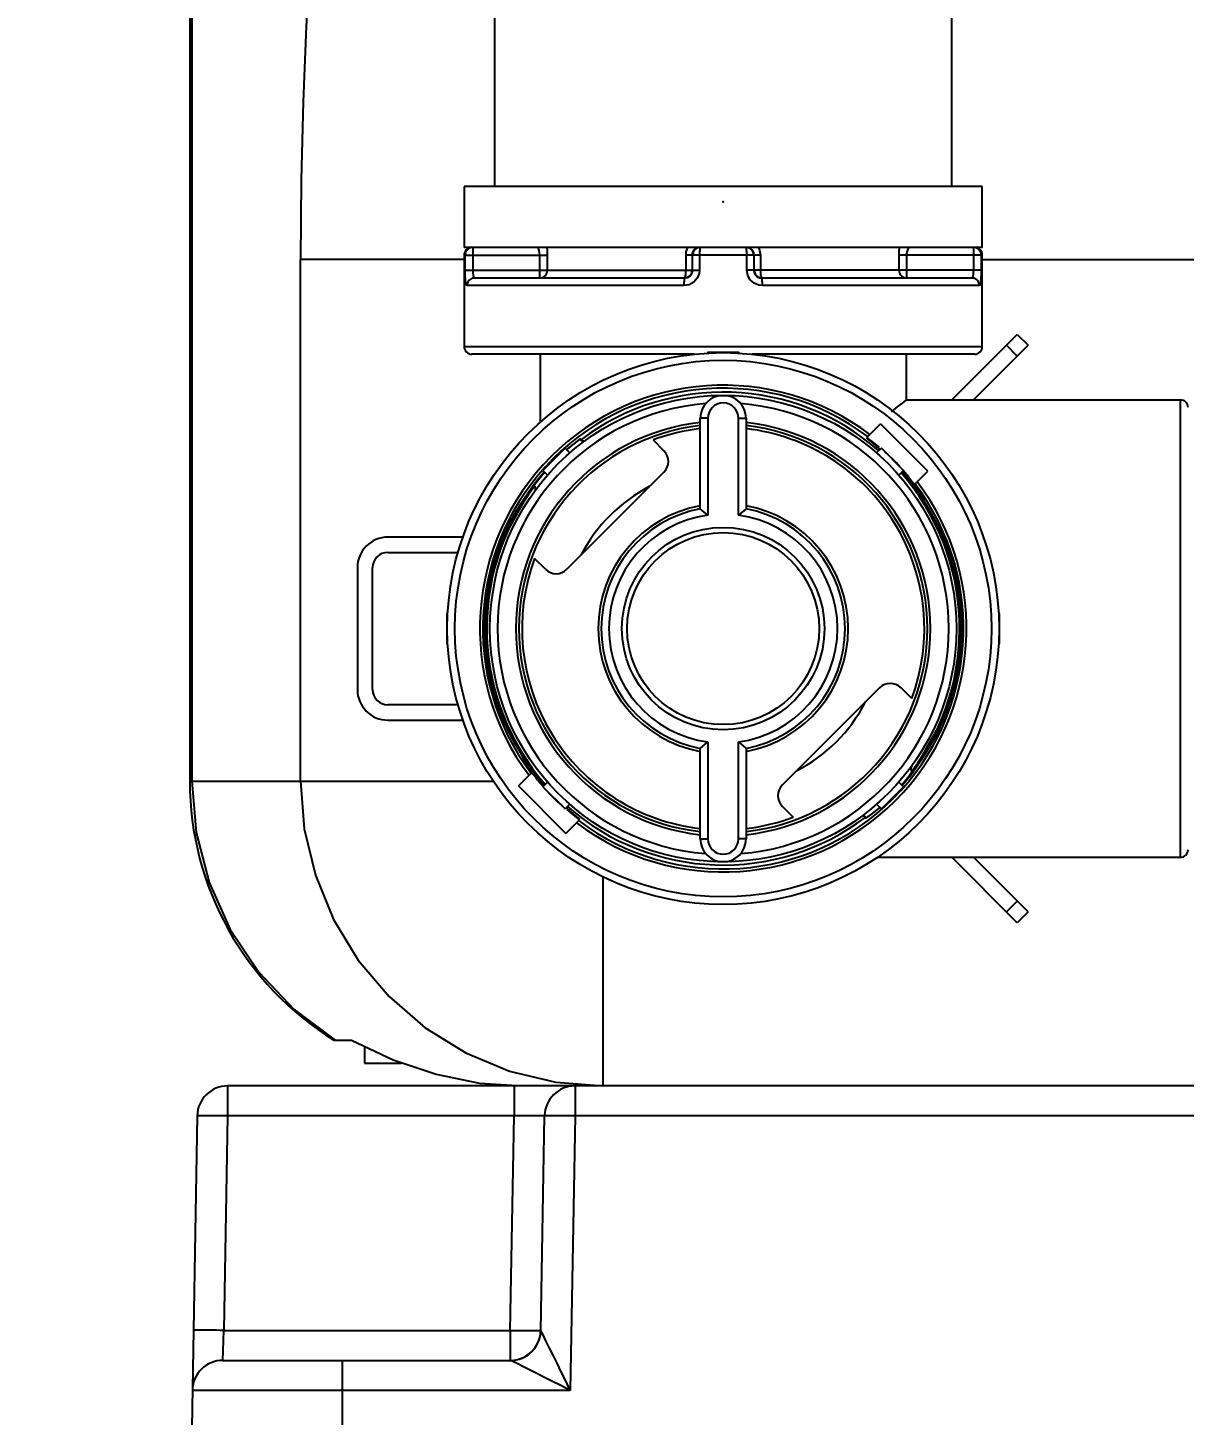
# Model space of a CAD drawing. Extents: x -9877 to -4419, y 2249 to 6216.
# Drawn here: x -6661 to -6585.1, y 2577.5 to 2668.5 of the extents above; entities that cross this region are included whole.
import ezdxf
from ezdxf.enums import TextEntityAlignment as Align

# ---------------------------------------------------------------- set-up
doc = ezdxf.new("R2010")
doc.units = 0
doc.layers.get('0').update_dxf_attribs({"linetype": 'CONTINUOUS'})
doc.layers.get('DEFPOINTS').update_dxf_attribs({"linetype": 'CONTINUOUS'})
doc.layers.add('LY_1', color=7, linetype='CONTINUOUS')
doc.styles.add('MX_DIMTXSTY_2', font='txt.shx', dxfattribs={"width": 1.05, "bigfont": 'extfont.shx'})
doc.dimstyles.new('MXDIMSTYLE', dxfattribs={"dimscale": 50, "dimtxt": 4, "dimasz": 2.5, "dimexe": 1.8, "dimexo": 1, "dimgap": 1, "dimtad": 1, "dimblk1": 'OPEN30', "dimblk2": 'OPEN30', "dimsah": 1, "dimcen": 2.5, "dimazin": 3, "dimtfac": 1, "dimtmove": 0, "dimatfit": 3})

# ---------------------------------------------------------------- blocks, each defined once
blk = doc.blocks.new('_OPEN30')
at = {"color": 0, "linetype": 'BYBLOCK'}
for p, q in [((-1, 0.267949), (0, 0)), ((0, 0), (-1, -0.267949)), ((0, 0), (-1, 0))]:
    blk.add_line(p, q, dxfattribs=at)
blk = doc.blocks.new('*D3')
at = {"color": 110, "linetype": 'CONTINUOUS'}
for p, q in [((-6564.824032, 3219.136545), (-7024.3305, 3219.136545)), ((-6982.640377, 2569.136545), (-6982.640377, 3219.136545)), ((-6700.324032, 2569.136545), (-7024.3305, 2569.136545))]:
    blk.add_line(p, q, dxfattribs=at)
at = {"layer": 'DEFPOINTS', "color": 0, "linetype": 'CONTINUOUS'}
for p in [(-6982.640377, 3219.136545), (-6514.824032, 3219.136545), (-6650.324032, 2569.136545)]:
    blk.add_point(p, dxfattribs=at)
at = {"color": 110, "linetype": 'CONTINUOUS', "xscale": 83.100003, "yscale": 83.100003, "zscale": 83.100003}
for p, rotation in [((-6982.640377, 3219.136545), 90), ((-6982.640377, 2569.136545), 270)]:
    blk.add_blockref('_OPEN30', p, dxfattribs=dict(at, rotation=rotation))
at = {"color": 110, "linetype": 'CONTINUOUS', "style": 'MX_DIMTXSTY_2', "width": 1.008403}
blk.add_text('650', height=100, rotation=90, dxfattribs=at).set_placement((-7082.640377, 2760.943267), align=Align.MIDDLE_LEFT)

msp = doc.modelspace()

# ---------------------------------------------------------------- linework, layer by layer
at = {"layer": 'LY_1', "color": 110, "linetype": 'CONTINUOUS'}
for p, q in [((-6650.324021, 2716.046375), (-6650.324021, 2619.136545)), ((-6650.174944, 2716.046375), (-6650.174944, 2619.136545)), ((-6630.324021, 2673.636545), (-6630.324021, 2658.136545)), ((-6600.324021, 2658.136545), (-6600.324021, 2673.636545)), ((-6598.324021, 2658.136545), (-6632.324021, 2658.136545)), ((-6632.324021, 2658.136545), (-6632.324021, 2654.136545)), ((-6598.324021, 2654.136545), (-6598.324021, 2658.136545)), ((-6598.324021, 2654.136545), (-6632.324021, 2654.136545)), ((-6632.324021, 2653.340828), (-6643.053439, 2653.340828)), ((-6643.053439, 2619.136545), (-6643.053439, 2653.340828)), ((-6632.324021, 2653.636545), (-6632.324021, 2647.636545)), ((-6632.324021, 2653.636545), (-6626.86921, 2653.636545)), ((-6632.253258, 2652.636545), (-6632.253258, 2653.636545)), ((-6631.759703, 2653.636545), (-6631.759703, 2652.636545)), ((-6627.354049, 2652.636545), (-6627.354049, 2653.636545)), ((-6626.86921, 2653.636545), (-6626.86921, 2652.636545)), ((-6612.885044, 2653.636545), (-6617.762997, 2653.636545)), ((-6617.762997, 2652.636545), (-6617.762997, 2653.636545)), ((-6617.366363, 2653.636545), (-6617.366363, 2652.636545)), ((-6617.327915, 2652.636545), (-6617.327915, 2653.636545)), ((-6616.873507, 2653.636545), (-6616.873507, 2652.636545)), ((-6613.774534, 2652.636545), (-6613.774534, 2653.636545)), ((-6613.320126, 2653.636545), (-6613.320126, 2652.636545)), ((-6613.281679, 2652.636545), (-6613.281679, 2653.636545)), ((-6612.885044, 2653.636545), (-6612.885044, 2652.636545)), ((-6603.778831, 2652.636545), (-6603.778831, 2653.636545)), ((-6598.324021, 2653.636545), (-6603.778831, 2653.636545)), ((-6603.293992, 2653.636545), (-6603.293992, 2652.636545)), ((-6598.888338, 2652.636545), (-6598.888338, 2653.636545)), ((-6598.394783, 2653.636545), (-6598.394783, 2652.636545)), ((-6598.324021, 2647.636545), (-6598.324021, 2653.636545)), ((-6598.324021, 2653.340828), (-6475.324021, 2653.340828)), ((-6632.253258, 2652.636545), (-6616.873507, 2652.636545)), ((-6631.632757, 2652.136545), (-6617.829042, 2652.136545)), ((-6598.394783, 2652.636545), (-6613.774534, 2652.636545)), ((-6612.818999, 2652.136545), (-6599.015285, 2652.136545)), ((-6617.904952, 2651.636545), (-6632.126961, 2651.636545)), ((-6598.521081, 2651.636545), (-6612.74309, 2651.636545)), ((-6600.324021, 2644.136545), (-6596.031127, 2648.429438)), ((-6596.031127, 2648.429438), (-6595.324021, 2647.722331)), ((-6632.324021, 2647.636545), (-6598.324021, 2647.636545)), ((-6598.909807, 2644.136545), (-6595.324021, 2647.722331)), ((-6596.031127, 2647.015224), (-6596.738234, 2647.722331)), ((-6617.224021, 2647.136545), (-6631.824021, 2647.136545)), ((-6627.324021, 2647.136545), (-6627.324021, 2642.686821)), ((-6616.324021, 2647.288061), (-6616.324021, 2647.208899)), ((-6616.324021, 2647.263061), (-6614.324021, 2647.263061)), ((-6615.324021, 2647.263061), (-6615.324021, 2647.236545)), ((-6614.324021, 2647.208899), (-6614.324021, 2647.288061)), ((-6614.324021, 2647.263061), (-6614.324021, 2647.208899)), ((-6598.824021, 2647.136545), (-6613.424021, 2647.136545)), ((-6603.324021, 2647.136545), (-6603.324021, 2644.121768)), ((-6603.342519, 2644.136545), (-6585.324021, 2644.136545)), ((-6585.324021, 2614.136545), (-6585.324021, 2644.136545)), ((-6616.824021, 2636.994661), (-6616.824021, 2642.936545)), ((-6616.324021, 2642.936545), (-6616.824021, 2642.936545)), ((-6616.324021, 2642.936545), (-6616.324021, 2636.569579)), ((-6614.324021, 2636.569579), (-6614.324021, 2642.936545)), ((-6614.324021, 2642.936545), (-6613.824021, 2642.936545)), ((-6613.824021, 2642.936545), (-6613.824021, 2636.994661)), ((-6605.900908, 2641.670927), (-6605.000262, 2642.571573)), ((-6601.888992, 2639.460304), (-6605.000262, 2642.571573)), ((-6619.91992, 2641.510619), (-6619.213108, 2640.803806)), ((-6625.700813, 2640.962905), (-6627.150382, 2639.513337)), ((-6625.393665, 2640.655758), (-6625.700813, 2640.962905)), ((-6604.947229, 2640.962905), (-6605.254377, 2640.655758)), ((-6603.49766, 2639.513337), (-6604.947229, 2640.962905)), ((-6604.222444, 2640.238121), (-6604.202723, 2640.257842)), ((-6627.339887, 2639.051786), (-6627.054773, 2639.404257)), ((-6627.268394, 2639.18527), (-6627.062643, 2639.423355)), ((-6627.150382, 2639.513337), (-6626.843234, 2639.206189)), ((-6619.213108, 2639.389593), (-6625.577069, 2633.025632)), ((-6603.804808, 2639.206189), (-6603.49766, 2639.513337)), ((-6603.379647, 2639.198842), (-6603.577918, 2639.431006)), ((-6603.136795, 2639.07842), (-6603.514585, 2639.496419)), ((-6603.379647, 2639.198842), (-6603.379647, 2639.344122)), ((-6602.787358, 2638.561938), (-6601.888992, 2639.460304)), ((-6627.594211, 2638.712848), (-6627.339887, 2639.051786)), ((-6603.071168, 2638.811675), (-6602.893846, 2638.581066)), ((-6616.324021, 2636.569579), (-6616.824021, 2636.994661)), ((-6613.824021, 2636.994661), (-6614.324021, 2636.569579)), ((-6632.400613, 2635.136545), (-6637.324021, 2635.136545)), ((-6637.324021, 2634.136545), (-6632.71971, 2634.136545)), ((-6639.324021, 2633.136545), (-6639.324021, 2625.136545)), ((-6638.324021, 2625.136545), (-6638.324021, 2633.136545)), ((-6626.991282, 2633.025632), (-6627.698095, 2633.732444)), ((-6633.396375, 2630.136545), (-6633.475537, 2630.136545)), ((-6633.450537, 2630.136545), (-6633.450537, 2628.136554)), ((-6597.172504, 2630.136545), (-6597.251666, 2630.136545)), ((-6597.197504, 2628.136545), (-6597.197504, 2630.136536)), ((-6633.475537, 2628.136545), (-6633.396375, 2628.136545)), ((-6597.251666, 2628.136545), (-6597.172504, 2628.136545)), ((-6605.070972, 2625.247457), (-6611.434933, 2618.883496)), ((-6602.949947, 2624.540645), (-6603.656759, 2625.247457)), ((-6632.71971, 2624.136545), (-6637.324021, 2624.136545)), ((-6637.324021, 2623.136545), (-6632.400613, 2623.136545)), ((-6616.824021, 2621.278428), (-6616.324021, 2621.70351)), ((-6616.824021, 2615.336545), (-6616.824021, 2621.278428)), ((-6616.324021, 2621.70351), (-6616.324021, 2615.336545)), ((-6614.324021, 2615.336545), (-6614.324021, 2621.70351)), ((-6614.324021, 2621.70351), (-6613.824021, 2621.278428)), ((-6613.824021, 2621.278428), (-6613.824021, 2615.336545)), ((-6627.860686, 2619.711149), (-6628.759049, 2618.812786)), ((-6627.576936, 2619.461493), (-6627.754197, 2619.692025)), ((-6603.130783, 2619.455045), (-6603.308154, 2619.221303)), ((-6650.324021, 2619.136545), (-6630.41077, 2619.136545)), ((-6628.759049, 2618.812786), (-6625.64778, 2615.701516)), ((-6627.511479, 2619.194926), (-6627.133456, 2618.77667)), ((-6627.268394, 2619.074245), (-6627.070126, 2618.842083)), ((-6627.268394, 2619.074245), (-6627.268394, 2618.928967)), ((-6626.843234, 2619.0669), (-6627.150382, 2618.759753)), ((-6627.150382, 2618.759753), (-6625.700813, 2617.310184)), ((-6604.947229, 2617.310184), (-6603.49766, 2618.759753)), ((-6603.49766, 2618.759753), (-6603.804808, 2619.0669)), ((-6603.319647, 2619.157573), (-6603.602008, 2618.829703)), ((-6603.308154, 2619.221303), (-6603.593268, 2618.868832)), ((-6626.425597, 2618.034968), (-6626.445318, 2618.015247)), ((-6625.700813, 2617.310184), (-6625.393665, 2617.617332)), ((-6605.254377, 2617.617332), (-6604.947229, 2617.310184)), ((-6624.747133, 2616.602162), (-6625.64778, 2615.701516)), ((-6611.434933, 2617.469283), (-6610.728121, 2616.762471)), ((-6616.824021, 2615.336545), (-6616.324021, 2615.336545)), ((-6613.824021, 2615.336545), (-6614.324021, 2615.336545)), ((-6605.194361, 2614.136545), (-6585.324021, 2614.136545)), ((-6596.031127, 2609.843651), (-6600.324021, 2614.136545)), ((-6595.324021, 2610.550758), (-6598.909807, 2614.136545)), ((-6623.202516, 2599.136545), (-6623.202516, 2612.841168)), ((-6596.738234, 2610.550758), (-6596.031127, 2611.257865)), ((-6595.324021, 2610.550758), (-6596.031127, 2609.843651)), ((-6640.859674, 2602.136545), (-6639.71095, 2602.136545)), ((-6638.859674, 2601.691497), (-6638.859674, 2600.636545)), ((-6638.859674, 2600.636545), (-6636.445625, 2600.636545)), ((-6647.834974, 2599.136545), (-6647.834974, 2597.171449)), ((-6302.813067, 2599.136545), (-6647.834974, 2599.136545)), ((-6629.043826, 2599.136545), (-6629.043826, 2597.171449)), ((-6625.044435, 2599.136545), (-6625.044435, 2597.171449)), ((-6649.83467, 2597.171449), (-6650.324021, 2569.136545)), ((-6647.834974, 2597.171449), (-6648.080564, 2583.10164)), ((-6629.043826, 2597.171449), (-6647.834974, 2597.171449)), ((-6629.289415, 2583.10164), (-6629.043826, 2597.171449)), ((-6627.28972, 2583.10164), (-6627.04413, 2597.171449)), ((-6625.044435, 2597.171449), (-6625.358626, 2579.171449)), ((-6466.103911, 2597.171449), (-6625.044435, 2597.171449)), ((-6648.149165, 2581.136545), (-6648.080564, 2583.10164)), ((-6648.080564, 2583.10164), (-6629.289415, 2583.10164)), ((-6629.289415, 2583.10164), (-6629.289415, 2581.136545)), ((-6648.149165, 2581.136545), (-6629.288827, 2581.136545)), ((-6640.324021, 2581.136545), (-6640.324021, 2569.136545)), ((-6625.358626, 2579.171449), (-6650.148861, 2579.171449))]:
    msp.add_line(p, q, dxfattribs=at)
for points in [[(-6640.597748, 2687.981844), (-6641.131917, 2685.074962), (-6641.614928, 2681.625099), (-6642.038518, 2677.691285), (-6642.395439, 2673.340828), (-6642.679582, 2668.648165), (-6642.886088, 2663.69359), (-6643.011422, 2658.561876), (-6643.053439, 2653.340828)], [(-6631.75534, 2654.136545), (-6631.833231, 2654.130389), (-6631.909205, 2654.112073), (-6631.98139, 2654.082048), (-6632.048009, 2654.041053), (-6632.107421, 2653.990098), (-6632.158164, 2653.930437), (-6632.198988, 2653.86354), (-6632.228888, 2653.791053), (-6632.247128, 2653.714762), (-6632.253258, 2653.636545)], [(-6631.75534, 2654.136545), (-6631.756022, 2654.130389), (-6631.756688, 2654.112073), (-6631.75732, 2654.082048), (-6631.757904, 2654.041053), (-6631.758425, 2653.990098), (-6631.75887, 2653.930437), (-6631.759227, 2653.86354), (-6631.759489, 2653.791053), (-6631.759649, 2653.714762), (-6631.759703, 2653.636545)], [(-6627.354049, 2653.636545), (-6627.365704, 2653.799433), (-6627.39775, 2653.943926), (-6627.443436, 2654.05588), (-6627.494081, 2654.122538), (-6627.527131, 2654.136545)], [(-6626.896375, 2654.14292), (-6626.880162, 2653.962322), (-6626.86921, 2653.636545)], [(-6617.762997, 2653.636545), (-6617.742473, 2653.842095), (-6617.6333, 2654.138221)], [(-6616.864833, 2654.136545), (-6617.032416, 2654.107777), (-6617.180638, 2654.0249), (-6617.293104, 2653.896662), (-6617.355645, 2653.73932), (-6617.366363, 2653.636545)], [(-6616.827934, 2654.136545), (-6616.906148, 2654.130389), (-6616.982437, 2654.112073), (-6617.054921, 2654.082048), (-6617.121816, 2654.041053), (-6617.181474, 2653.990098), (-6617.232427, 2653.930437), (-6617.27342, 2653.86354), (-6617.303444, 2653.791053), (-6617.321759, 2653.714762), (-6617.327915, 2653.636545)], [(-6616.827934, 2654.136545), (-6616.835063, 2654.130389), (-6616.842017, 2654.112073), (-6616.848624, 2654.082048), (-6616.854721, 2654.041053), (-6616.860159, 2653.990098), (-6616.864804, 2653.930437), (-6616.86854, 2653.86354), (-6616.871277, 2653.791053), (-6616.872946, 2653.714762), (-6616.873507, 2653.636545)], [(-6613.774534, 2653.636545), (-6613.77485, 2653.695313), (-6613.775793, 2653.753267), (-6613.777351, 2653.809603), (-6613.779501, 2653.86354), (-6613.782214, 2653.91433), (-6613.785453, 2653.961269), (-6613.789172, 2654.003706), (-6613.79332, 2654.041053), (-6613.797839, 2654.072793), (-6613.802667, 2654.098484), (-6613.807737, 2654.117772), (-6613.812978, 2654.130389), (-6613.816531, 2654.135003), (-6613.820107, 2654.136545)], [(-6613.320126, 2653.636545), (-6613.323592, 2653.695313), (-6613.333941, 2653.753267), (-6613.351029, 2653.809603), (-6613.374621, 2653.86354), (-6613.404388, 2653.91433), (-6613.439919, 2653.961269), (-6613.48072, 2654.003706), (-6613.526226, 2654.041053), (-6613.575806, 2654.072793), (-6613.628773, 2654.098484), (-6613.684392, 2654.117772), (-6613.741893, 2654.130389), (-6613.780879, 2654.135003), (-6613.820107, 2654.136545)], [(-6613.281679, 2653.636545), (-6613.309058, 2653.799433), (-6613.387708, 2653.943926), (-6613.510147, 2654.05588), (-6613.665398, 2654.122538), (-6613.783208, 2654.136545)], [(-6613.017376, 2654.14292), (-6612.937478, 2653.962322), (-6612.885044, 2653.636545)], [(-6603.778831, 2653.636545), (-6603.774515, 2653.842095), (-6603.752192, 2654.138221)], [(-6603.12091, 2654.136545), (-6603.169315, 2654.107777), (-6603.219976, 2654.0249), (-6603.263386, 2653.896662), (-6603.289399, 2653.73932), (-6603.293992, 2653.636545)], [(-6598.888338, 2653.636545), (-6598.888369, 2653.695313), (-6598.888459, 2653.753267), (-6598.888608, 2653.809603), (-6598.888814, 2653.86354), (-6598.889074, 2653.91433), (-6598.889384, 2653.961269), (-6598.88974, 2654.003706), (-6598.890137, 2654.041053), (-6598.89057, 2654.072793), (-6598.891032, 2654.098484), (-6598.891517, 2654.117772), (-6598.892019, 2654.130389), (-6598.892359, 2654.135003), (-6598.892702, 2654.136545)], [(-6598.394783, 2653.636545), (-6598.398234, 2653.695313), (-6598.40854, 2653.753267), (-6598.425559, 2653.809603), (-6598.449053, 2653.86354), (-6598.478697, 2653.91433), (-6598.514081, 2653.961269), (-6598.554714, 2654.003706), (-6598.600032, 2654.041053), (-6598.649408, 2654.072793), (-6598.702156, 2654.098484), (-6598.757546, 2654.117772), (-6598.81481, 2654.130389), (-6598.853635, 2654.135003), (-6598.892702, 2654.136545)], [(-6632.126961, 2651.636545), (-6632.161338, 2651.662769), (-6632.202512, 2651.791765), (-6632.23129, 2652.014594), (-6632.247887, 2652.306991), (-6632.253258, 2652.636545)], [(-6631.632757, 2652.136545), (-6631.710067, 2652.130389), (-6631.785474, 2652.112073), (-6631.857121, 2652.082048), (-6631.923242, 2652.041053), (-6631.982212, 2651.990098), (-6632.032576, 2651.930437), (-6632.073096, 2651.86354), (-6632.102773, 2651.791053), (-6632.120876, 2651.714762), (-6632.126961, 2651.636545)], [(-6631.759703, 2652.636545), (-6631.754246, 2652.471768), (-6631.737434, 2652.325569), (-6631.708421, 2652.214155), (-6631.667116, 2652.149657), (-6631.632757, 2652.136545)], [(-6627.358413, 2652.136545), (-6627.281885, 2652.1427), (-6627.207241, 2652.161016), (-6627.136319, 2652.191041), (-6627.070866, 2652.232036), (-6627.012494, 2652.282991), (-6626.962639, 2652.342652), (-6626.92253, 2652.409549), (-6626.893153, 2652.482036), (-6626.875233, 2652.558327), (-6626.86921, 2652.636545)], [(-6627.358413, 2652.136545), (-6627.35773, 2652.1427), (-6627.357064, 2652.161016), (-6627.356432, 2652.191041), (-6627.355848, 2652.232036), (-6627.355327, 2652.282991), (-6627.354883, 2652.342652), (-6627.354525, 2652.409549), (-6627.354263, 2652.482036), (-6627.354103, 2652.558327), (-6627.354049, 2652.636545), (-6627.354049, 2652.636545)], [(-6616.873507, 2652.636545), (-6616.897353, 2652.422736), (-6617.026931, 2652.111734), (-6617.256825, 2651.858578), (-6617.562024, 2651.693411), (-6617.904952, 2651.636545)], [(-6617.829042, 2652.136545), (-6617.840917, 2652.130389), (-6617.852499, 2652.112073), (-6617.863504, 2652.082048), (-6617.873661, 2652.041053), (-6617.882718, 2651.990098), (-6617.890454, 2651.930437), (-6617.896678, 2651.86354), (-6617.901236, 2651.791053), (-6617.904017, 2651.714762), (-6617.904952, 2651.636545)], [(-6617.866344, 2652.136545), (-6617.788129, 2652.1427), (-6617.711841, 2652.161016), (-6617.639357, 2652.191041), (-6617.572462, 2652.232036), (-6617.512804, 2652.282991), (-6617.46185, 2652.342652), (-6617.420857, 2652.409549), (-6617.390833, 2652.482036), (-6617.372518, 2652.558327), (-6617.366363, 2652.636545)], [(-6617.866344, 2652.136545), (-6617.850177, 2652.1427), (-6617.834408, 2652.161016), (-6617.819425, 2652.191041), (-6617.805598, 2652.232036), (-6617.793267, 2652.282991), (-6617.782735, 2652.342652), (-6617.774261, 2652.409549), (-6617.768055, 2652.482036), (-6617.764269, 2652.558327), (-6617.762997, 2652.636545)], [(-6617.829042, 2652.136545), (-6617.6624, 2652.164978), (-6617.514118, 2652.247561), (-6617.402439, 2652.374139), (-6617.339497, 2652.52964), (-6617.327915, 2652.636545)], [(-6612.74309, 2651.636545), (-6612.977802, 2651.662769), (-6613.2951, 2651.791765), (-6613.550816, 2652.014594), (-6613.716929, 2652.306991), (-6613.774534, 2652.636545)], [(-6613.320126, 2652.636545), (-6613.292146, 2652.471768), (-6613.211456, 2652.325569), (-6613.087227, 2652.214155), (-6612.933058, 2652.149657), (-6612.818999, 2652.136545)], [(-6613.281679, 2652.636545), (-6613.275523, 2652.558327), (-6613.257208, 2652.482036), (-6613.227184, 2652.409549), (-6613.186191, 2652.342652), (-6613.135238, 2652.282991), (-6613.075579, 2652.232036), (-6613.008684, 2652.191041), (-6612.9362, 2652.161016), (-6612.859912, 2652.1427), (-6612.781698, 2652.136545)], [(-6612.885044, 2652.636545), (-6612.883772, 2652.558327), (-6612.879986, 2652.482036), (-6612.87378, 2652.409549), (-6612.865307, 2652.342652), (-6612.854775, 2652.282991), (-6612.842443, 2652.232036), (-6612.828616, 2652.191041), (-6612.813633, 2652.161016), (-6612.797865, 2652.1427), (-6612.781698, 2652.136545)], [(-6612.74309, 2651.636545), (-6612.743616, 2651.695313), (-6612.745187, 2651.753267), (-6612.747781, 2651.809603), (-6612.751363, 2651.86354), (-6612.755883, 2651.91433), (-6612.761277, 2651.961269), (-6612.767472, 2652.003706), (-6612.774381, 2652.041053), (-6612.781908, 2652.072793), (-6612.78995, 2652.098484), (-6612.798394, 2652.117772), (-6612.807124, 2652.130389), (-6612.813043, 2652.135003), (-6612.818999, 2652.136545)], [(-6603.778831, 2652.636545), (-6603.772808, 2652.558327), (-6603.754888, 2652.482036), (-6603.725511, 2652.409549), (-6603.685402, 2652.342652), (-6603.635547, 2652.282991), (-6603.577175, 2652.232036), (-6603.511722, 2652.191041), (-6603.4408, 2652.161016), (-6603.366157, 2652.1427), (-6603.289628, 2652.136545)], [(-6603.293992, 2652.636545), (-6603.293938, 2652.558327), (-6603.293778, 2652.482036), (-6603.293516, 2652.409549), (-6603.293158, 2652.342652), (-6603.292714, 2652.282991), (-6603.292193, 2652.232036), (-6603.291609, 2652.191041), (-6603.290977, 2652.161016), (-6603.290311, 2652.1427), (-6603.289628, 2652.136545), (-6603.289628, 2652.136545)], [(-6599.015285, 2652.136545), (-6598.966176, 2652.164978), (-6598.928269, 2652.247561), (-6598.903298, 2652.374139), (-6598.890574, 2652.52964), (-6598.888338, 2652.636545)], [(-6598.521081, 2651.636545), (-6598.524506, 2651.695313), (-6598.534735, 2651.753267), (-6598.551627, 2651.809603), (-6598.574946, 2651.86354), (-6598.604369, 2651.91433), (-6598.639489, 2651.961269), (-6598.679819, 2652.003706), (-6598.724799, 2652.041053), (-6598.773806, 2652.072793), (-6598.826161, 2652.098484), (-6598.881138, 2652.117772), (-6598.937974, 2652.130389), (-6598.97651, 2652.135003), (-6599.015285, 2652.136545)], [(-6598.394783, 2652.636545), (-6598.396982, 2652.422736), (-6598.409527, 2652.111734), (-6598.434252, 2651.858578), (-6598.471978, 2651.693411), (-6598.521081, 2651.636545)], [(-6603.324021, 2644.136545), (-6603.496843, 2643.998648), (-6603.90289, 2643.678728), (-6604.309961, 2643.3601)], [(-6624.667474, 2641.591267), (-6624.800663, 2641.507925), (-6625.107873, 2641.280487), (-6625.552035, 2640.919745), (-6625.604619, 2640.874781)], [(-6625.592233, 2640.866877), (-6625.506919, 2640.937929), (-6625.090204, 2641.266554), (-6624.814733, 2641.468074), (-6624.718193, 2641.535921)], [(-6605.06536, 2641.008104), (-6605.144263, 2641.074313), (-6605.560215, 2641.405464), (-6605.833107, 2641.603233), (-6605.918275, 2641.653559)], [(-6605.918275, 2641.653559), (-6605.804326, 2641.549357), (-6605.51243, 2641.305906), (-6605.081256, 2640.934426), (-6605.02962, 2640.888512)], [(-6605.06536, 2641.008104), (-6605.477074, 2641.347146), (-6605.900908, 2641.670927)], [(-6603.732716, 2639.748393), (-6603.959648, 2640.004843), (-6604.202723, 2640.257842), (-6604.455722, 2640.500917), (-6604.712172, 2640.727849), (-6604.712172, 2640.727849)], [(-6627.579422, 2638.812536), (-6628.051181, 2638.129486), (-6628.52294, 2637.446436), (-6628.967433, 2636.746773), (-6629.362861, 2636.017789), (-6629.709234, 2635.262487), (-6630.012033, 2634.487777), (-6630.294794, 2633.636533), (-6630.531131, 2632.772153), (-6630.719004, 2631.896062), (-6630.85652, 2631.010037), (-6630.942357, 2630.117403), (-6630.975345, 2629.221835), (-6630.955065, 2628.325602), (-6630.884318, 2627.43138), (-6630.766776, 2626.540434), (-6630.603722, 2625.655248), (-6630.386898, 2624.783323), (-6630.105657, 2623.933377), (-6629.788427, 2623.182321), (-6629.427484, 2622.44914), (-6629.041564, 2621.726173), (-6628.649399, 2621.00576), (-6628.269722, 2620.28024)], [(-6627.70618, 2638.530689), (-6627.825976, 2638.371204), (-6628.117258, 2637.961029)], [(-6627.723397, 2638.530717), (-6627.714425, 2638.543599), (-6627.594211, 2638.712848)], [(-6627.579422, 2638.812536), (-6627.440386, 2638.980613), (-6627.268394, 2639.18527)], [(-6603.071168, 2638.811675), (-6603.1996, 2638.9775), (-6603.379647, 2639.198842)], [(-6603.136795, 2639.07842), (-6603.067954, 2638.974476), (-6602.980274, 2638.857317), (-6602.875569, 2638.72937), (-6602.75601, 2638.593285)], [(-6602.893846, 2638.581066), (-6602.488249, 2637.970238), (-6602.082653, 2637.359409), (-6601.697864, 2636.736097), (-6601.30786, 2636.00389), (-6600.966682, 2635.246227), (-6600.669841, 2634.469637), (-6600.3952, 2633.617565), (-6600.166523, 2632.752491), (-6599.983461, 2631.875819), (-6599.847312, 2630.989452), (-6599.765942, 2630.097126), (-6599.748868, 2629.203074), (-6599.78805, 2628.426159), (-6599.855192, 2627.650193), (-6599.922334, 2626.874227)], [(-6602.787358, 2638.561938), (-6602.670441, 2638.403692), (-6602.378081, 2637.992499)], [(-6630.731851, 2631.35768), (-6630.668735, 2631.740293), (-6630.497144, 2632.619263), (-6630.273839, 2633.486663), (-6629.986875, 2634.332129), (-6629.663469, 2635.079492), (-6629.29586, 2635.80797), (-6628.902993, 2636.525656), (-6628.50381, 2637.240645), (-6628.117258, 2637.961029)], [(-6603.080685, 2619.445401), (-6602.60808, 2620.127866), (-6602.135474, 2620.810331), (-6601.690114, 2621.509441), (-6601.293782, 2622.237935), (-6600.946473, 2622.992807), (-6600.642714, 2623.76714), (-6600.3589, 2624.61803), (-6600.121493, 2625.482113), (-6599.932536, 2626.357967), (-6599.793922, 2627.243819), (-6599.706978, 2628.136343), (-6599.672883, 2629.031865), (-6599.692056, 2629.928115), (-6599.761697, 2630.822419), (-6599.878129, 2631.713511), (-6600.040072, 2632.598907), (-6600.255809, 2633.471103), (-6600.536016, 2634.321375), (-6600.853955, 2635.076183), (-6601.216058, 2635.81298), (-6601.603399, 2636.539486), (-6601.997049, 2637.26342), (-6602.378081, 2637.992499)], [(-6627.754197, 2619.692025), (-6628.15981, 2620.302882), (-6628.565423, 2620.913739), (-6628.950225, 2621.53708), (-6629.340222, 2622.269289), (-6629.681392, 2623.026954), (-6629.978234, 2623.803546), (-6630.252887, 2624.655623), (-6630.481567, 2625.520701), (-6630.664597, 2626.397369), (-6630.800675, 2627.283725), (-6630.882007, 2628.176046), (-6630.899173, 2629.070116), (-6630.861326, 2629.833238), (-6630.796588, 2630.595459), (-6630.731851, 2631.35768)], [(-6599.922334, 2626.874227), (-6599.979289, 2626.532895), (-6600.151398, 2625.654027), (-6600.37452, 2624.786576), (-6600.661133, 2623.941055), (-6600.987665, 2623.187009), (-6601.359433, 2622.45228), (-6601.757049, 2621.728591), (-6602.161127, 2621.007661), (-6602.552281, 2620.281212)], [(-6627.860686, 2619.711149), (-6627.977344, 2619.869041), (-6628.269722, 2620.28024)], [(-6602.932406, 2619.755372), (-6602.744983, 2620.007802), (-6602.552281, 2620.281212)], [(-6627.511479, 2619.194926), (-6627.580314, 2619.298826), (-6627.667958, 2619.415918), (-6627.772598, 2619.543779), (-6627.892071, 2619.679764)], [(-6627.576936, 2619.461493), (-6627.448442, 2619.295587), (-6627.268394, 2619.074245)], [(-6603.080685, 2619.445401), (-6603.140006, 2619.373331), (-6603.319647, 2619.157573)], [(-6602.924645, 2619.742372), (-6602.933617, 2619.72949), (-6603.05383, 2619.560241), (-6603.130783, 2619.455045)], [(-6650.174944, 2619.136545), (-6649.891031, 2615.766088), (-6649.047413, 2612.492041), (-6647.668223, 2609.408057), (-6645.792909, 2606.602352), (-6643.475117, 2604.155181), (-6640.781143, 2602.136545)], [(-6643.053439, 2619.136545), (-6642.809041, 2616.007855), (-6642.081866, 2612.956205), (-6640.889818, 2610.056735), (-6639.26225, 2607.38084), (-6637.239238, 2604.994409), (-6634.870596, 2602.956205), (-6632.214647, 2601.316414), (-6629.336789, 2600.115414), (-6626.307885, 2599.382778), (-6623.202516, 2599.136545)], [(-6626.915325, 2618.524696), (-6626.688393, 2618.268246), (-6626.445318, 2618.015247), (-6626.192319, 2617.772172), (-6625.935869, 2617.54524)], [(-6624.729766, 2616.61953), (-6624.843715, 2616.723732), (-6625.135611, 2616.967183), (-6625.566785, 2617.338663), (-6625.618421, 2617.384577)], [(-6625.582681, 2617.264986), (-6625.170967, 2616.925943), (-6624.747133, 2616.602162)], [(-6625.582681, 2617.264986), (-6625.503779, 2617.198776), (-6625.087826, 2616.867625), (-6624.814935, 2616.669856), (-6624.729766, 2616.61953)], [(-6605.980567, 2616.681822), (-6605.847378, 2616.765164), (-6605.540168, 2616.992602), (-6605.096006, 2617.353344), (-6605.043423, 2617.398308)], [(-6605.055808, 2617.406212), (-6605.141122, 2617.33516), (-6605.557838, 2617.006535), (-6605.833308, 2616.805015), (-6605.929848, 2616.737168)], [(-6639.71095, 2602.136545), (-6636.976285, 2600.843166), (-6634.157082, 2599.901161), (-6631.307494, 2599.328621), (-6628.482252, 2599.136545)], [(-6647.834974, 2597.171449), (-6648.070028, 2597.175309), (-6648.301823, 2597.178631), (-6648.527146, 2597.18137), (-6648.742871, 2597.183487), (-6648.946009, 2597.184953), (-6649.133742, 2597.185749), (-6649.303468, 2597.185861), (-6649.452833, 2597.185291), (-6649.579767, 2597.184044), (-6649.68251, 2597.182139), (-6649.759637, 2597.179601), (-6649.810079, 2597.176467), (-6649.828488, 2597.174073), (-6649.83467, 2597.171449)], [(-6627.04413, 2597.171449), (-6627.06866, 2597.176477), (-6627.141836, 2597.180523), (-6627.261857, 2597.183485), (-6627.42577, 2597.185293), (-6627.629538, 2597.1859), (-6627.868148, 2597.185293), (-6628.135726, 2597.183485), (-6628.425685, 2597.180523), (-6628.730889, 2597.176477), (-6629.043826, 2597.171449)], [(-6625.044435, 2597.171449), (-6625.279489, 2597.175309), (-6625.511284, 2597.178631), (-6625.736606, 2597.18137), (-6625.952332, 2597.183487), (-6626.155469, 2597.184953), (-6626.343203, 2597.185749), (-6626.512929, 2597.185861), (-6626.662294, 2597.185291), (-6626.789228, 2597.184044), (-6626.891971, 2597.182139), (-6626.969098, 2597.179601), (-6627.019539, 2597.176467), (-6627.037949, 2597.174073), (-6627.04413, 2597.171449)], [(-6648.080564, 2583.10164), (-6648.315618, 2583.105499), (-6648.547413, 2583.108822), (-6648.772735, 2583.11156), (-6648.988461, 2583.113677), (-6649.191598, 2583.115144), (-6649.379331, 2583.115939), (-6649.549057, 2583.116052), (-6649.698423, 2583.115481), (-6649.825357, 2583.114234), (-6649.9281, 2583.112329), (-6650.005226, 2583.109792), (-6650.055668, 2583.106657), (-6650.074078, 2583.104264), (-6650.080259, 2583.10164)], [(-6629.289415, 2583.10164), (-6628.976654, 2583.096612), (-6628.671591, 2583.092567), (-6628.381735, 2583.089604), (-6628.114221, 2583.087797), (-6627.875632, 2583.087189), (-6627.671842, 2583.087797), (-6627.507867, 2583.089604), (-6627.387742, 2583.092567), (-6627.314425, 2583.096612), (-6627.28972, 2583.10164), (-6627.28972, 2583.10164)], [(-6629.288827, 2581.136545), (-6628.97951, 2581.160616), (-6628.677639, 2581.23225), (-6628.39048, 2581.349722), (-6628.124945, 2581.510205), (-6627.887426, 2581.709836), (-6627.68364, 2581.943809), (-6627.518493, 2582.206493), (-6627.39596, 2582.491564), (-6627.31899, 2582.79216), (-6627.289436, 2583.101047)], [(-6627.28972, 2583.10164), (-6627.289651, 2583.101342), (-6627.289436, 2583.101047)], [(-6625.358626, 2579.171449), (-6625.657388, 2579.784378), (-6625.948955, 2580.381706), (-6626.226308, 2580.949051), (-6626.482766, 2581.47275), (-6626.712155, 2581.940193), (-6626.90895, 2582.340123), (-6627.068413, 2582.66291), (-6627.186704, 2582.900781), (-6627.260975, 2583.048008), (-6627.289436, 2583.101047)], [(-6625.358626, 2579.171449), (-6625.966762, 2579.480403), (-6626.560253, 2579.781076), (-6627.124809, 2580.066229), (-6627.646835, 2580.328994), (-6628.11376, 2580.563045), (-6628.514341, 2580.762746), (-6628.838931, 2580.923287), (-6629.079715, 2581.040803), (-6629.230893, 2581.112464), (-6629.288827, 2581.136545), (-6629.288827, 2581.136545)]]:
    msp.add_lwpolyline(points, dxfattribs=at)
for radius in [18.1, 17.6, 15.3, 6.640348, 6.3]:
    msp.add_circle((-6615.324021, 2629.136545), radius, dxfattribs=at)
for centre, radius, start, end in [((-6631.824021, 2653.636545), 0.5, 90, 180), ((-6598.824021, 2653.636545), 0.5, 0, 90), ((-6631.824021, 2647.636545), 0.5, 180, 270), ((-6598.824021, 2647.636545), 0.5, 270, 0), ((-6615.324021, 2629.136545), 15.963692, 52.921298, 217.078702), ((-6615.324021, 2629.136545), 15.767183, 53.020669, 216.979331), ((-6615.324021, 2629.136545), 14.8, 94.483509, 265.516491), ((-6615.324021, 2629.136545), 15.508575, 48.789582, 127.109712), ((-6615.324021, 2642.936545), 1.5, 0, 180), ((-6615.324021, 2642.936545), 1, 0, 180), ((-6615.324021, 2629.136545), 14.8, 274.483509, 85.516491), ((-6585.324021, 2643.636545), 0.5, 0, 90), ((-6615.324021, 2629.136545), 13.6, 96.33227, 263.66773), ((-6615.324021, 2629.136545), 13.4, 96.427177, 263.572823), ((-6615.324021, 2629.136545), 13.2, 96.524979, 110.375682), ((-6615.324021, 2629.136545), 13.6, 276.33227, 83.66773), ((-6615.324021, 2629.136545), 13.4, 276.427177, 83.572823), ((-6615.324021, 2629.136545), 13.2, 339.624318, 83.475021), ((-6624.506061, 2641.748053), 0.3, 221.164686, 305.837148), ((-6619.920215, 2640.0967), 1, 315, 45), ((-6615.324021, 2629.136545), 15.508575, 322.890288, 41.210418), ((-6615.324021, 2629.136545), 15.508575, 142.890288, 221.210418), ((-6627.935529, 2638.318585), 0.3, 323.942822, 45.539226), ((-6615.324021, 2629.136545), 15.963692, 232.921298, 37.078702), ((-6615.324021, 2629.136545), 15.767183, 233.020669, 36.979331), ((-6615.324021, 2629.136545), 10.5, 117.24721, 152.75279), ((-6615.324021, 2629.136545), 8.2, 100.540286, 259.459714), ((-6615.324021, 2629.136545), 8, 100.806923, 259.193077), ((-6615.324021, 2629.136545), 8.2, 280.540286, 79.459714), ((-6615.324021, 2629.136545), 8, 280.806923, 79.193077), ((-6615.324021, 2629.136545), 7.5, 97.662256, 262.337744), ((-6615.324021, 2629.136545), 7.5, 277.662256, 82.337744), ((-6637.324021, 2633.136545), 2, 90, 180), ((-6637.324021, 2633.136545), 1, 90, 180), ((-6615.324021, 2629.136545), 13.2, 159.624318, 263.475021), ((-6626.284176, 2633.732739), 1, 225, 315), ((-6637.324021, 2625.136545), 2, 180, 270), ((-6637.324021, 2625.136545), 1, 180, 270), ((-6604.363865, 2624.540351), 1, 45, 135), ((-6615.324021, 2629.136545), 10.5, 297.24721, 332.75279), ((-6602.712512, 2619.954504), 0.3, 143.942822, 225.539226), ((-6630.324021, 2619.136545), 20, 180, 238.211669), ((-6610.727827, 2618.176389), 1, 135, 225), ((-6615.324021, 2629.136545), 15.508575, 228.789582, 307.109712), ((-6615.324021, 2629.136545), 13.2, 276.524979, 290.375682), ((-6606.14198, 2616.525036), 0.3, 41.164686, 125.837148), ((-6615.324021, 2615.336545), 1.5, 180, 0), ((-6615.324021, 2615.336545), 1, 180, 0), ((-6585.324021, 2614.636545), 0.5, 270, 0), ((-6647.834974, 2597.136545), 2, 90, 179), ((-6625.044435, 2597.136545), 2, 90, 179), ((-6629.289415, 2583.136545), 2, 270, 359), ((-6648.149165, 2579.136545), 2, 90, 179)]:
    msp.add_arc(centre, radius, start, end, dxfattribs=at)
msp.add_point((-6615.324021, 2657.136545), dxfattribs=at)

# ---------------------------------------------------------------- dimensions: what is measured, and where the dimension line sits
dim = msp.add_linear_dim(base=(-6982.640377, 3219.136545), p1=(-6650.324032, 2569.136545), p2=(-6514.824032, 3219.136545), angle=90, dimstyle='MXDIMSTYLE', override={"dimtxt": 2, "dimasz": 1.662, "dimexe": 0.833802, "dimdec": 3, "dimtzin": 8}, dxfattribs=at)
dim.commit()
dim.dimension.update_dxf_attribs({"geometry": '*D3', "text_midpoint": (-6982.640377, 2894.136545), "dimtype": 128})

doc.saveas('drawing.dxf')
